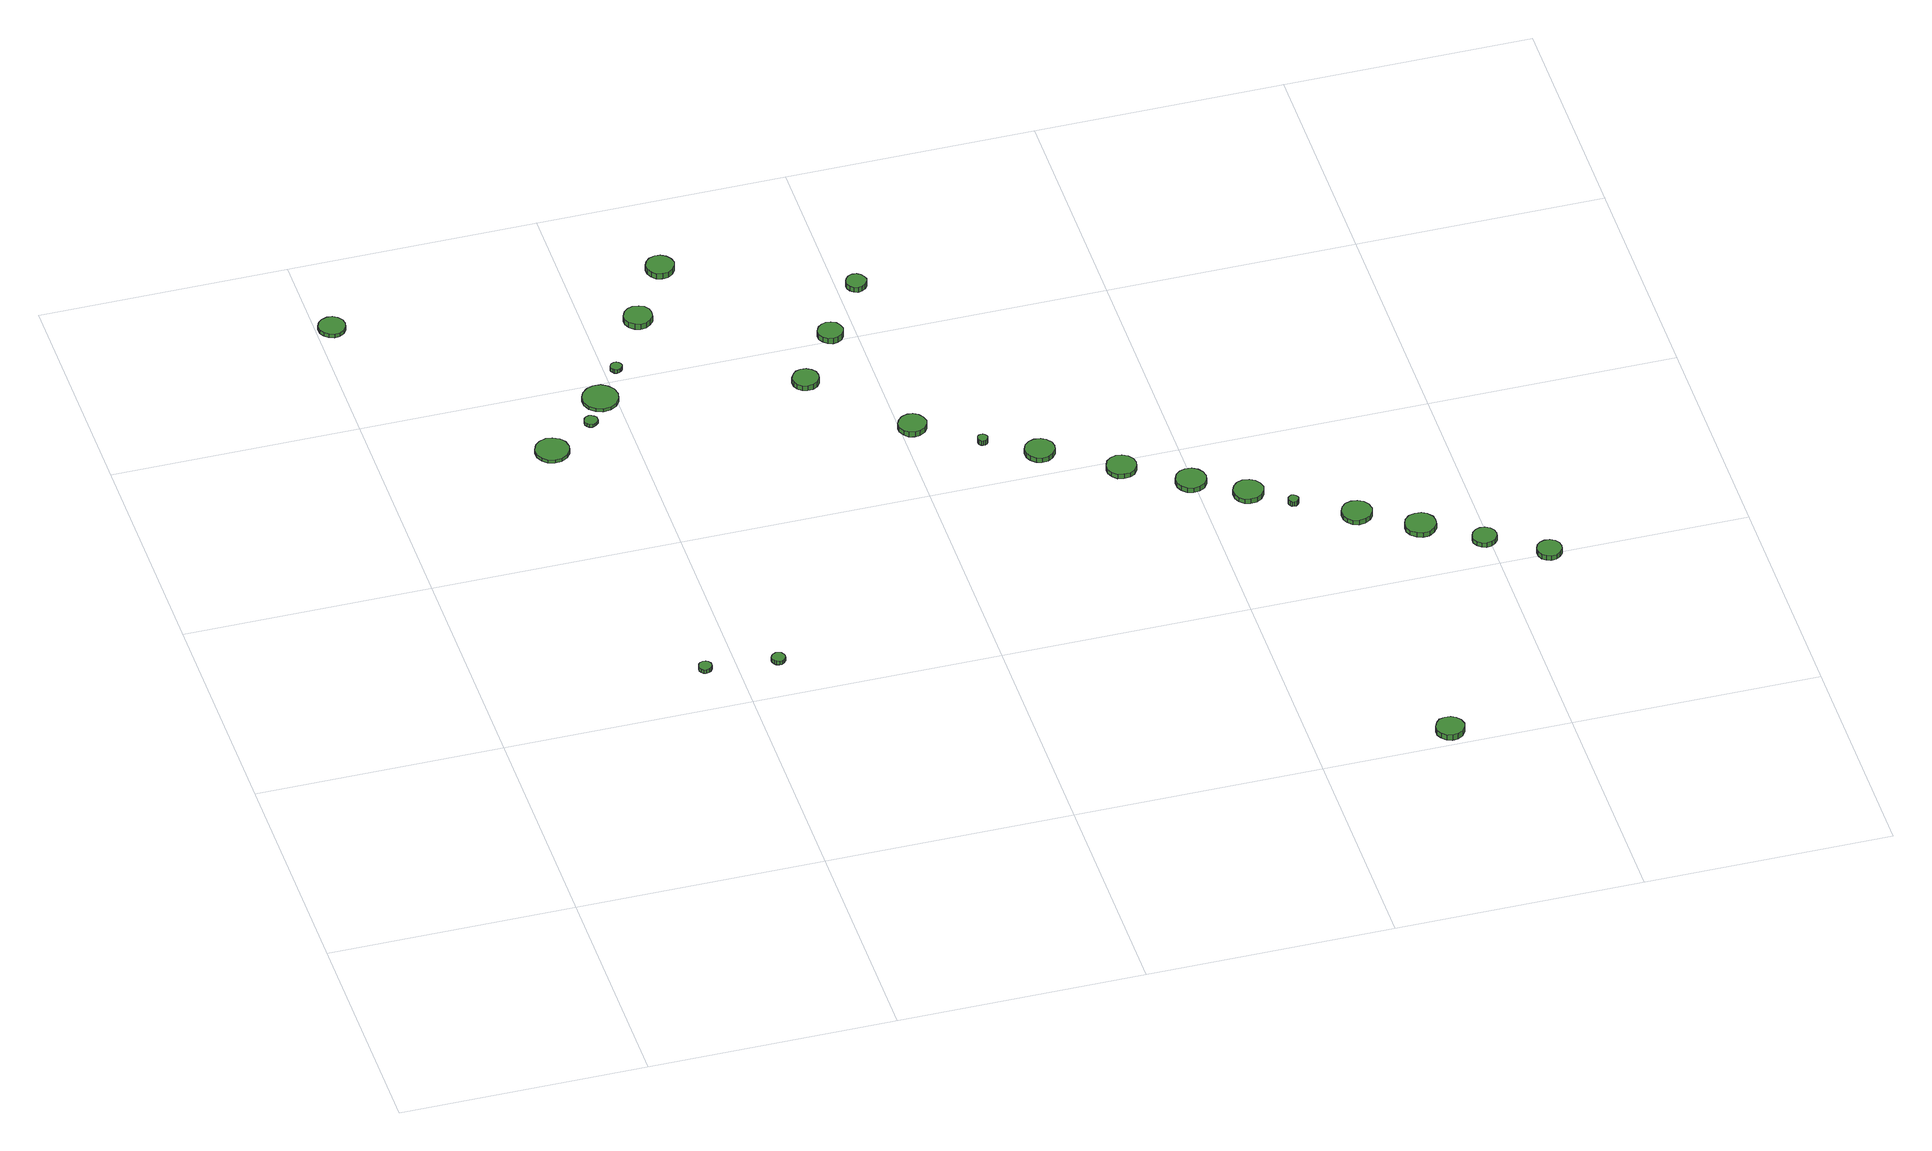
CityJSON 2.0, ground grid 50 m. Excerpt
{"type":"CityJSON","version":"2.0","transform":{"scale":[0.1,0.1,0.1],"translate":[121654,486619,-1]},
"CityObjects":{
"tree1":{"type":"SolitaryVegetationObject","attributes":{"function":"something"},"geometry":[{"type":"MultiSurface","lod":"1","boundaries":[[[0,1,2,3,4,5,6,7,8,9,10,11,12,13,14]],[[15,16,17,18,19,20,21,22,23,24,25,26,27,28,29]],[[0,29,28,1]],[[1,28,27,2]],[[2,27,26,3]],[[3,26,25,4]],[[4,25,24,5]],[[5,24,23,6]],[[6,23,22,7]],[[7,22,21,8]],[[8,21,20,9]],[[9,20,19,10]],[[10,19,18,11]],[[11,18,17,12]],[[12,17,16,13]],[[13,16,15,14]],[[14,15,29,0]]]}]},
"tree2":{"type":"SolitaryVegetationObject","attributes":{"function":"something"},"geometry":[{"type":"MultiSurface","lod":"1","boundaries":[[[30,31,32,33,34,35,36,37,38,39,40,41,42,43,44]],[[45,46,47,48,49,50,51,52,53,54,55,56,57,58,59]],[[30,59,58,31]],[[31,58,57,32]],[[32,57,56,33]],[[33,56,55,34]],[[34,55,54,35]],[[35,54,53,36]],[[36,53,52,37]],[[37,52,51,38]],[[38,51,50,39]],[[39,50,49,40]],[[40,49,48,41]],[[41,48,47,42]],[[42,47,46,43]],[[43,46,45,44]],[[44,45,59,30]]]}]},
"tree3":{"type":"SolitaryVegetationObject","attributes":{"function":"something"},"geometry":[{"type":"MultiSurface","lod":"1","boundaries":[[[60,61,62,63,64,65,66,67,68,69,70,71,72,73,74]],[[75,76,77,78,79,80,81,82,83,84,85,86,87,88,89]],[[60,89,88,61]],[[61,88,87,62]],[[62,87,86,63]],[[63,86,85,64]],[[64,85,84,65]],[[65,84,83,66]],[[66,83,82,67]],[[67,82,81,68]],[[68,81,80,69]],[[69,80,79,70]],[[70,79,78,71]],[[71,78,77,72]],[[72,77,76,73]],[[73,76,75,74]],[[74,75,89,60]]]}]},
"tree4":{"type":"SolitaryVegetationObject","attributes":{"function":"something"},"geometry":[{"type":"MultiSurface","lod":"1","boundaries":[[[90,91,92,93,94,95,96,97,98,99,100,101,102,103,104]],[[105,106,107,108,109,110,111,112,113,114,115,116,117,118,119]],[[90,119,118,91]],[[91,118,117,92]],[[92,117,116,93]],[[93,116,115,94]],[[94,115,114,95]],[[95,114,113,96]],[[96,113,112,97]],[[97,112,111,98]],[[98,111,110,99]],[[99,110,109,100]],[[100,109,108,101]],[[101,108,107,102]],[[102,107,106,103]],[[103,106,105,104]],[[104,105,119,90]]]}]},
"tree5":{"type":"SolitaryVegetationObject","attributes":{"function":"something"},"geometry":[{"type":"MultiSurface","lod":"1","boundaries":[[[120,121,122,123,124,125,126,127,128,129,130,131,132,133,134]],[[135,136,137,138,139,140,141,142,143,144,145,146,147,148,149]],[[120,149,148,121]],[[121,148,147,122]],[[122,147,146,123]],[[123,146,145,124]],[[124,145,144,125]],[[125,144,143,126]],[[126,143,142,127]],[[127,142,141,128]],[[128,141,140,129]],[[129,140,139,130]],[[130,139,138,131]],[[131,138,137,132]],[[132,137,136,133]],[[133,136,135,134]],[[134,135,149,120]]]}]},
"tree6":{"type":"SolitaryVegetationObject","attributes":{"function":"something"},"geometry":[{"type":"MultiSurface","lod":"1","boundaries":[[[150,151,152,153,154,155,156,157,158,159,160,161,162,163,164]],[[165,166,167,168,169,170,171,172,173,174,175,176,177,178,179]],[[150,179,178,151]],[[151,178,177,152]],[[152,177,176,153]],[[153,176,175,154]],[[154,175,174,155]],[[155,174,173,156]],[[156,173,172,157]],[[157,172,171,158]],[[158,171,170,159]],[[159,170,169,160]],[[160,169,168,161]],[[161,168,167,162]],[[162,167,166,163]],[[163,166,165,164]],[[164,165,179,150]]]}]},
"tree7":{"type":"SolitaryVegetationObject","attributes":{"function":"something"},"geometry":[{"type":"MultiSurface","lod":"1","boundaries":[[[180,181,182,183,184,185,186,187,188,189,190,191,192,193,194]],[[195,196,197,198,199,200,201,202,203,204,205,206,207,208,209]],[[180,209,208,181]],[[181,208,207,182]],[[182,207,206,183]],[[183,206,205,184]],[[184,205,204,185]],[[185,204,203,186]],[[186,203,202,187]],[[187,202,201,188]],[[188,201,200,189]],[[189,200,199,190]],[[190,199,198,191]],[[191,198,197,192]],[[192,197,196,193]],[[193,196,195,194]],[[194,195,209,180]]]}]},
"tree8":{"type":"SolitaryVegetationObject","attributes":{"function":"something"},"geometry":[{"type":"MultiSurface","lod":"1","boundaries":[[[210,211,212,213,214,215,216,217,218,219,220,221,222,223,224]],[[225,226,227,228,229,230,231,232,233,234,235,236,237,238,239]],[[210,239,238,211]],[[211,238,237,212]],[[212,237,236,213]],[[213,236,235,214]],[[214,235,234,215]],[[215,234,233,216]],[[216,233,232,217]],[[217,232,231,218]],[[218,231,230,219]],[[219,230,229,220]],[[220,229,228,221]],[[221,228,227,222]],[[222,227,226,223]],[[223,226,225,224]],[[224,225,239,210]]]}]},
"tree9":{"type":"SolitaryVegetationObject","attributes":{"function":"something"},"geometry":[{"type":"MultiSurface","lod":"1","boundaries":[[[240,241,242,243,244,245,246,247,248,249,250,251,252,253,254]],[[255,256,257,258,259,260,261,262,263,264,265,266,267,268,269]],[[240,269,268,241]],[[241,268,267,242]],[[242,267,266,243]],[[243,266,265,244]],[[244,265,264,245]],[[245,264,263,246]],[[246,263,262,247]],[[247,262,261,248]],[[248,261,260,249]],[[249,260,259,250]],[[250,259,258,251]],[[251,258,257,252]],[[252,257,256,253]],[[253,256,255,254]],[[254,255,269,240]]]}]},
"tree10":{"type":"SolitaryVegetationObject","attributes":{"function":"something"},"geometry":[{"type":"MultiSurface","lod":"1","boundaries":[[[270,271,272,273,274,275,276,277,278,279,280,281,282,283,284]],[[285,286,287,288,289,290,291,292,293,294,295,296,297,298,299]],[[270,299,298,271]],[[271,298,297,272]],[[272,297,296,273]],[[273,296,295,274]],[[274,295,294,275]],[[275,294,293,276]],[[276,293,292,277]],[[277,292,291,278]],[[278,291,290,279]],[[279,290,289,280]],[[280,289,288,281]],[[281,288,287,282]],[[282,287,286,283]],[[283,286,285,284]],[[284,285,299,270]]]}]},
"tree11":{"type":"SolitaryVegetationObject","attributes":{"function":"something"},"geometry":[{"type":"MultiSurface","lod":"1","boundaries":[[[300,301,302,303,304,305,306,307,308,309,310,311,312,313,314]],[[315,316,317,318,319,320,321,322,323,324,325,326,327,328,329]],[[300,329,328,301]],[[301,328,327,302]],[[302,327,326,303]],[[303,326,325,304]],[[304,325,324,305]],[[305,324,323,306]],[[306,323,322,307]],[[307,322,321,308]],[[308,321,320,309]],[[309,320,319,310]],[[310,319,318,311]],[[311,318,317,312]],[[312,317,316,313]],[[313,316,315,314]],[[314,315,329,300]]]}]},
"tree12":{"type":"SolitaryVegetationObject","attributes":{"function":"something"},"geometry":[{"type":"MultiSurface","lod":"1","boundaries":[[[330,331,332,333,334,335,336,337,338,339,340,341,342,343,344]],[[345,346,347,348,349,350,351,352,353,354,355,356,357,358,359]],[[330,359,358,331]],[[331,358,357,332]],[[332,357,356,333]],[[333,356,355,334]],[[334,355,354,335]],[[335,354,353,336]],[[336,353,352,337]],[[337,352,351,338]],[[338,351,350,339]],[[339,350,349,340]],[[340,349,348,341]],[[341,348,347,342]],[[342,347,346,343]],[[343,346,345,344]],[[344,345,359,330]]]}]},
"tree13":{"type":"SolitaryVegetationObject","attributes":{"function":"something"},"geometry":[{"type":"MultiSurface","lod":"1","boundaries":[[[360,361,362,363,364,365,366,367,368,369,370,371,372,373,374]],[[375,376,377,378,379,380,381,382,383,384,385,386,387,388,389]],[[360,389,388,361]],[[361,388,387,362]],[[362,387,386,363]],[[363,386,385,364]],[[364,385,384,365]],[[365,384,383,366]],[[366,383,382,367]],[[367,382,381,368]],[[368,381,380,369]],[[369,380,379,370]],[[370,379,378,371]],[[371,378,377,372]],[[372,377,376,373]],[[373,376,375,374]],[[374,375,389,360]]]}]},
"tree14":{"type":"SolitaryVegetationObject","attributes":{"function":"something"},"geometry":[{"type":"MultiSurface","lod":"1","boundaries":[[[390,391,392,393,394,395,396,397,398,399,400,401,402,403,404]],[[405,406,407,408,409,410,411,412,413,414,415,416,417,418,419]],[[390,419,418,391]],[[391,418,417,392]],[[392,417,416,393]],[[393,416,415,394]],[[394,415,414,395]],[[395,414,413,396]],[[396,413,412,397]],[[397,412,411,398]],[[398,411,410,399]],[[399,410,409,400]],[[400,409,408,401]],[[401,408,407,402]],[[402,407,406,403]],[[403,406,405,404]],[[404,405,419,390]]]}]},
"tree15":{"type":"SolitaryVegetationObject","attributes":{"function":"something"},"geometry":[{"type":"MultiSurface","lod":"1","boundaries":[[[420,421,422,423,424,425,426,427,428,429,430,431,432,433,434]],[[435,436,437,438,439,440,441,442,443,444,445,446,447,448,449]],[[420,449,448,421]],[[421,448,447,422]],[[422,447,446,423]],[[423,446,445,424]],[[424,445,444,425]],[[425,444,443,426]],[[426,443,442,427]],[[427,442,441,428]],[[428,441,440,429]],[[429,440,439,430]],[[430,439,438,431]],[[431,438,437,432]],[[432,437,436,433]],[[433,436,435,434]],[[434,435,449,420]]]}]},
"tree16":{"type":"SolitaryVegetationObject","attributes":{"function":"something"},"geometry":[{"type":"MultiSurface","lod":"1","boundaries":[[[450,451,452,453,454,455,456,457,458,459,460,461,462,463,464]],[[465,466,467,468,469,470,471,472,473,474,475,476,477,478,479]],[[450,479,478,451]],[[451,478,477,452]],[[452,477,476,453]],[[453,476,475,454]],[[454,475,474,455]],[[455,474,473,456]],[[456,473,472,457]],[[457,472,471,458]],[[458,471,470,459]],[[459,470,469,460]],[[460,469,468,461]],[[461,468,467,462]],[[462,467,466,463]],[[463,466,465,464]],[[464,465,479,450]]]}]},
"tree17":{"type":"SolitaryVegetationObject","attributes":{"function":"something"},"geometry":[{"type":"MultiSurface","lod":"1","boundaries":[[[480,481,482,483,484,485,486,487,488,489,490,491,492,493,494]],[[495,496,497,498,499,500,501,502,503,504,505,506,507,508,509]],[[480,509,508,481]],[[481,508,507,482]],[[482,507,506,483]],[[483,506,505,484]],[[484,505,504,485]],[[485,504,503,486]],[[486,503,502,487]],[[487,502,501,488]],[[488,501,500,489]],[[489,500,499,490]],[[490,499,498,491]],[[491,498,497,492]],[[492,497,496,493]],[[493,496,495,494]],[[494,495,509,480]]]}]},
"tree18":{"type":"SolitaryVegetationObject","attributes":{"function":"something"},"geometry":[{"type":"MultiSurface","lod":"1","boundaries":[[[510,511,512,513,514,515,516,517,518,519,520,521,522,523,524]],[[525,526,527,528,529,530,531,532,533,534,535,536,537,538,539]],[[510,539,538,511]],[[511,538,537,512]],[[512,537,536,513]],[[513,536,535,514]],[[514,535,534,515]],[[515,534,533,516]],[[516,533,532,517]],[[517,532,531,518]],[[518,531,530,519]],[[519,530,529,520]],[[520,529,528,521]],[[521,528,527,522]],[[522,527,526,523]],[[523,526,525,524]],[[524,525,539,510]]]}]},
"tree19":{"type":"SolitaryVegetationObject","attributes":{"function":"something"},"geometry":[{"type":"MultiSurface","lod":"1","boundaries":[[[540,541,542,543,544,545,546,547,548,549,550,551,552,553,554]],[[555,556,557,558,559,560,561,562,563,564,565,566,567,568,569]],[[540,569,568,541]],[[541,568,567,542]],[[542,567,566,543]],[[543,566,565,544]],[[544,565,564,545]],[[545,564,563,546]],[[546,563,562,547]],[[547,562,561,548]],[[548,561,560,549]],[[549,560,559,550]],[[550,559,558,551]],[[551,558,557,552]],[[552,557,556,553]],[[553,556,555,554]],[[554,555,569,540]]]}]},
"tree20":{"type":"SolitaryVegetationObject","attributes":{"function":"something"},"geometry":[{"type":"MultiSurface","lod":"1","boundaries":[[[570,571,572,573,574,575,576,577,578,579,580,581,582,583,584]],[[585,586,587,588,589,590,591,592,593,594,595,596,597,598,599]],[[570,599,598,571]],[[571,598,597,572]],[[572,597,596,573]],[[573,596,595,574]],[[574,595,594,575]],[[575,594,593,576]],[[576,593,592,577]],[[577,592,591,578]],[[578,591,590,579]],[[579,590,589,580]],[[580,589,588,581]],[[581,588,587,582]],[[582,587,586,583]],[[583,586,585,584]],[[584,585,599,570]]]}]},
"tree21":{"type":"SolitaryVegetationObject","attributes":{"function":"something"},"geometry":[{"type":"MultiSurface","lod":"1","boundaries":[[[600,601,602,603,604,605,606,607,608,609,610,611,612,613,614]],[[615,616,617,618,619,620,621,622,623,624,625,626,627,628,629]],[[600,629,628,601]],[[601,628,627,602]],[[602,627,626,603]],[[603,626,625,604]],[[604,625,624,605]],[[605,624,623,606]],[[606,623,622,607]],[[607,622,621,608]],[[608,621,620,609]],[[609,620,619,610]],[[610,619,618,611]],[[611,618,617,612]],[[612,617,616,613]],[[613,616,615,614]],[[614,615,629,600]]]}]},
"tree22":{"type":"SolitaryVegetationObject","attributes":{"function":"something"},"geometry":[{"type":"MultiSurface","lod":"1","boundaries":[[[630,631,632,633,634,635,636,637,638,639,640,641,642,643,644]],[[645,646,647,648,649,650,651,652,653,654,655,656,657,658,659]],[[630,659,658,631]],[[631,658,657,632]],[[632,657,656,633]],[[633,656,655,634]],[[634,655,654,635]],[[635,654,653,636]],[[636,653,652,637]],[[637,652,651,638]],[[638,651,650,639]],[[639,650,649,640]],[[640,649,648,641]],[[641,648,647,642]],[[642,647,646,643]],[[643,646,645,644]],[[644,645,659,630]]]}]},
"tree23":{"type":"SolitaryVegetationObject","attributes":{"function":"something"},"geometry":[{"type":"MultiSurface","lod":"1","boundaries":[[[660,661,662,663,664,665,666,667,668,669,670,671,672,673,674]],[[675,676,677,678,679,680,681,682,683,684,685,686,687,688,689]],[[660,689,688,661]],[[661,688,687,662]],[[662,687,686,663]],[[663,686,685,664]],[[664,685,684,665]],[[665,684,683,666]],[[666,683,682,667]],[[667,682,681,668]],[[668,681,680,669]],[[669,680,679,670]],[[670,679,678,671]],[[671,678,677,672]],[[672,677,676,673]],[[673,676,675,674]],[[674,675,689,660]]]}]},
"tree24":{"type":"SolitaryVegetationObject","attributes":{"function":"something"},"geometry":[{"type":"MultiSurface","lod":"1","boundaries":[[[690,691,692,693,694,695,696,697,698,699,700,701,702,703,704]],[[705,706,707,708,709,710,711,712,713,714,715,716,717,718,719]],[[690,719,718,691]],[[691,718,717,692]],[[692,717,716,693]],[[693,716,715,694]],[[694,715,714,695]],[[695,714,713,696]],[[696,713,712,697]],[[697,712,711,698]],[[698,711,710,699]],[[699,710,709,700]],[[700,709,708,701]],[[701,708,707,702]],[[702,707,706,703]],[[703,706,705,704]],[[704,705,719,690]]]}]}
},
"vertices":[
[58,1802,17],[56,1813,17],[49,1822,17],[40,1828,17],[29,1829,17],[18,1825,17],[10,1818,17],[5,1808,17],[5,1796,17],[10,1786,17],[18,1779,17],[29,1775,17],[40,1777,17],[49,1782,17],[56,1791,17],[56,1791,8],[49,1782,8],[40,1777,8],[29,1775,8],[18,1779,8],[10,1786,8],[5,1796,8],[5,1808,8],[10,1818,8],[18,1825,8],[29,1829,8],[40,1828,8],[49,1822,8],[56,1813,8],[58,1802,8],
[452,619,17],[451,624,17],[448,629,17],[443,632,17],[437,632,17],[432,630,17],[428,627,17],[426,622,17],[426,616,17],[428,611,17],[432,607,17],[437,605,17],[443,606,17],[448,609,17],[451,613,17],[451,613,8],[448,609,8],[443,606,8],[437,605,8],[432,607,8],[428,611,8],[426,616,8],[426,622,8],[428,627,8],[432,630,8],[437,632,8],[443,632,8],[448,629,8],[451,624,8],[452,619,8],
[370,1327,17],[367,1341,17],[359,1352,17],[346,1359,17],[333,1361,17],[319,1356,17],[309,1347,17],[303,1334,17],[303,1320,17],[309,1307,17],[319,1298,17],[333,1294,17],[346,1295,17],[359,1302,17],[367,1313,17],[367,1313,9],[359,1302,9],[346,1295,9],[333,1294,9],[319,1298,9],[309,1307,9],[303,1320,9],[303,1334,9],[309,1347,9],[319,1356,9],[333,1361,9],[346,1359,9],[359,1352,9],[367,1341,9],[370,1327,9],
[595,604,17],[594,610,17],[590,615,17],[585,617,17],[580,618,17],[574,616,17],[570,612,17],[568,607,17],[568,602,17],[570,596,17],[574,593,17],[580,591,17],[585,591,17],[590,594,17],[594,599,17],[594,599,8],[590,594,8],[585,591,8],[580,591,8],[574,593,8],[570,596,8],[568,602,8],[568,607,8],[570,612,8],[574,616,8],[580,618,8],[585,617,8],[590,615,8],[594,610,8],[595,604,8],
[447,1392,15],[446,1398,15],[442,1402,15],[437,1405,15],[432,1406,15],[426,1404,15],[422,1400,15],[420,1395,15],[420,1389,15],[422,1384,15],[426,1380,15],[432,1378,15],[437,1379,15],[442,1382,15],[446,1387,15],[446,1387,8],[442,1382,8],[437,1379,8],[432,1378,8],[426,1380,8],[422,1384,8],[420,1389,8],[420,1395,8],[422,1400,8],[426,1404,8],[432,1406,8],[437,1405,8],[442,1402,8],[446,1398,8],[447,1392,8],
[505,1453,16],[502,1468,16],[493,1480,16],[480,1488,16],[465,1489,16],[451,1484,16],[440,1474,16],[434,1461,16],[434,1446,16],[440,1432,16],[451,1422,16],[465,1417,16],[480,1419,16],[493,1426,16],[502,1438,16],[502,1438,8],[493,1426,8],[480,1419,8],[465,1417,8],[451,1422,8],[440,1432,8],[434,1446,8],[434,1461,8],[440,1474,8],[451,1484,8],[465,1489,8],[480,1488,8],[493,1480,8],[502,1468,8],[505,1453,8],
[536,1533,17],[535,1538,17],[532,1541,17],[528,1544,17],[523,1544,17],[518,1543,17],[515,1540,17],[513,1535,17],[513,1530,17],[515,1526,17],[518,1523,17],[523,1521,17],[528,1522,17],[532,1524,17],[535,1528,17],[535,1528,8],[532,1524,8],[528,1522,8],[523,1521,8],[518,1523,8],[515,1526,8],[513,1530,8],[513,1535,8],[515,1540,8],[518,1543,8],[523,1544,8],[528,1544,8],[532,1541,8],[535,1538,8],[536,1533,8],
[634,1664,21],[632,1675,21],[625,1685,21],[615,1690,21],[603,1692,21],[592,1688,21],[583,1680,21],[578,1669,21],[578,1658,21],[583,1647,21],[592,1639,21],[603,1635,21],[615,1637,21],[625,1643,21],[632,1652,21],[632,1652,8],[625,1643,8],[615,1637,8],[603,1635,8],[592,1639,8],[583,1647,8],[578,1658,8],[578,1669,8],[583,1680,8],[592,1688,8],[603,1692,8],[615,1690,8],[625,1685,8],[632,1675,8],[634,1664,8],
[715,1790,28],[712,1801,28],[705,1811,28],[695,1817,28],[684,1818,28],[672,1814,28],[664,1806,28],[659,1796,28],[659,1784,28],[664,1773,28],[672,1765,28],[684,1762,28],[695,1763,28],[705,1769,28],[712,1778,28],[712,1778,15],[705,1769,15],[695,1763,15],[684,1762,15],[672,1765,15],[664,1773,15],[659,1784,15],[659,1796,15],[664,1806,15],[672,1814,15],[684,1818,15],[695,1817,15],[705,1811,15],[712,1801,15],[715,1790,15],
[891,1396,19],[889,1407,19],[883,1415,19],[873,1421,19],[862,1422,19],[852,1419,19],[844,1411,19],[839,1401,19],[839,1390,19],[844,1380,19],[852,1373,19],[862,1370,19],[873,1371,19],[883,1376,19],[889,1385,19],[889,1385,7],[883,1376,7],[873,1371,7],[862,1370,7],[852,1373,7],[844,1380,7],[839,1390,7],[839,1401,7],[844,1411,7],[852,1419,7],[862,1422,7],[873,1421,7],[883,1415,7],[889,1407,7],[891,1396,7],
[1053,1207,19],[1050,1218,19],[1043,1228,19],[1033,1234,19],[1022,1235,19],[1010,1231,19],[1002,1223,19],[997,1213,19],[997,1201,19],[1002,1190,19],[1010,1182,19],[1022,1179,19],[1033,1180,19],[1043,1186,19],[1050,1195,19],[1050,1195,7],[1043,1186,7],[1033,1180,7],[1022,1179,7],[1010,1182,7],[1002,1190,7],[997,1201,7],[997,1213,7],[1002,1223,7],[1010,1231,7],[1022,1235,7],[1033,1234,7],[1043,1228,7],[1050,1218,7],[1053,1207,7],
[976,1518,20],[973,1528,20],[967,1537,20],[958,1542,20],[948,1543,20],[938,1540,20],[930,1533,20],[925,1523,20],[925,1512,20],[930,1503,20],[938,1496,20],[948,1492,20],[958,1494,20],[967,1499,20],[973,1507,20],[973,1507,7],[967,1499,7],[958,1494,7],[948,1492,7],[938,1496,7],[930,1503,7],[925,1512,7],[925,1523,7],[930,1533,7],[938,1540,7],[948,1543,7],[958,1542,7],[967,1537,7],[973,1528,7],[976,1518,7],
[1153,1127,19],[1152,1131,19],[1149,1135,19],[1146,1137,19],[1141,1137,19],[1137,1136,19],[1134,1133,19],[1133,1129,19],[1133,1125,19],[1134,1121,19],[1137,1118,19],[1141,1117,19],[1146,1117,19],[1149,1119,19],[1152,1123,19],[1152,1123,8],[1149,1119,8],[1146,1117,8],[1141,1117,8],[1137,1118,8],[1134,1121,8],[1133,1125,8],[1133,1129,8],[1134,1133,8],[1137,1136,8],[1141,1137,8],[1146,1137,8],[1149,1135,8],[1152,1131,8],[1153,1127,8],
[1059,1644,23],[1057,1652,23],[1052,1659,23],[1045,1664,23],[1036,1665,23],[1028,1662,23],[1022,1656,23],[1018,1648,23],[1018,1640,23],[1022,1632,23],[1028,1626,23],[1036,1623,23],[1045,1624,23],[1052,1629,23],[1057,1636,23],[1057,1636,11],[1052,1629,11],[1045,1624,11],[1036,1623,11],[1028,1626,11],[1022,1632,11],[1018,1640,11],[1018,1648,11],[1022,1656,11],[1028,1662,11],[1036,1665,11],[1045,1664,11],[1052,1659,11],[1057,1652,11],[1059,1644,11],
[1269,1065,19],[1267,1077,19],[1259,1087,19],[1249,1093,19],[1236,1095,19],[1225,1091,19],[1215,1083,19],[1210,1071,19],[1210,1059,19],[1215,1048,19],[1225,1039,19],[1236,1035,19],[1249,1037,19],[1259,1043,19],[1267,1053,19],[1267,1053,8],[1259,1043,8],[1249,1037,8],[1236,1035,8],[1225,1039,8],[1215,1048,8],[1210,1059,8],[1210,1071,8],[1215,1083,8],[1225,1091,8],[1236,1095,8],[1249,1093,8],[1259,1087,8],[1267,1077,8],[1269,1065,8],
[1407,974,19],[1404,986,19],[1397,996,19],[1386,1002,19],[1374,1004,19],[1362,1000,19],[1353,992,19],[1348,980,19],[1348,968,19],[1353,957,19],[1362,948,19],[1374,945,19],[1386,946,19],[1397,952,19],[1404,962,19],[1404,962,8],[1397,952,8],[1386,946,8],[1374,945,8],[1362,948,8],[1353,957,8],[1348,968,8],[1348,980,8],[1353,992,8],[1362,1000,8],[1374,1004,8],[1386,1002,8],[1397,996,8],[1404,986,8],[1407,974,8],
[1525,898,19],[1522,910,19],[1515,920,19],[1504,927,19],[1491,928,19],[1479,924,19],[1470,916,19],[1465,904,19],[1465,891,19],[1470,880,19],[1479,871,19],[1491,867,19],[1504,869,19],[1515,875,19],[1522,885,19],[1522,885,8],[1515,875,8],[1504,869,8],[1491,867,8],[1479,871,8],[1470,880,8],[1465,891,8],[1465,904,8],[1470,916,8],[1479,924,8],[1491,928,8],[1504,927,8],[1515,920,8],[1522,910,8],[1525,898,8],
[1793,32,28],[1790,44,28],[1783,53,28],[1773,59,28],[1761,60,28],[1750,57,28],[1742,49,28],[1737,38,28],[1737,26,28],[1742,16,28],[1750,8,28],[1761,4,28],[1773,5,28],[1783,11,28],[1790,21,28],[1790,21,15],[1783,11,15],[1773,5,15],[1761,4,15],[1750,8,15],[1742,16,15],[1737,26,15],[1737,38,15],[1742,49,15],[1750,57,15],[1761,60,15],[1773,59,15],[1783,53,15],[1790,44,15],[1793,32,15],
[1622,835,19],[1619,847,19],[1612,857,19],[1601,863,19],[1588,865,19],[1576,861,19],[1567,852,19],[1562,841,19],[1562,828,19],[1567,817,19],[1576,808,19],[1588,805,19],[1601,806,19],[1612,812,19],[1619,822,19],[1619,822,8],[1612,812,8],[1601,806,8],[1588,805,8],[1576,808,8],[1567,817,8],[1562,828,8],[1562,841,8],[1567,852,8],[1576,861,8],[1588,865,8],[1601,863,8],[1612,857,8],[1619,847,8],[1622,835,8],
[1678,784,19],[1677,788,19],[1674,792,19],[1671,794,19],[1666,795,19],[1662,793,19],[1659,790,19],[1657,786,19],[1657,782,19],[1659,778,19],[1662,775,19],[1666,774,19],[1671,774,19],[1674,776,19],[1677,780,19],[1677,780,8],[1674,776,8],[1671,774,8],[1666,774,8],[1662,775,8],[1659,778,8],[1657,782,8],[1657,786,8],[1659,790,8],[1662,793,8],[1666,795,8],[1671,794,8],[1674,792,8],[1677,788,8],[1678,784,8],
[1805,715,19],[1802,728,19],[1795,738,19],[1784,744,19],[1771,746,19],[1759,742,19],[1750,733,19],[1745,722,19],[1745,709,19],[1750,698,19],[1759,689,19],[1771,685,19],[1784,687,19],[1795,693,19],[1802,703,19],[1802,703,8],[1795,693,8],[1784,687,8],[1771,685,8],[1759,689,8],[1750,698,8],[1745,709,8],[1745,722,8],[1750,733,8],[1759,742,8],[1771,746,8],[1784,744,8],[1795,738,8],[1802,728,8],[1805,715,8],
[1913,646,19],[1911,658,19],[1903,669,19],[1892,675,19],[1879,676,19],[1867,673,19],[1857,664,19],[1852,652,19],[1852,639,19],[1857,628,19],[1867,619,19],[1879,615,19],[1892,616,19],[1903,623,19],[1911,633,19],[1911,633,8],[1903,623,8],[1892,616,8],[1879,615,8],[1867,619,8],[1857,628,8],[1852,639,8],[1852,652,8],[1857,664,8],[1867,673,8],[1879,676,8],[1892,675,8],[1903,669,8],[1911,658,8],[1913,646,8],
[2015,576,19],[2013,586,19],[2007,594,19],[1998,599,19],[1988,600,19],[1979,597,19],[1971,590,19],[1967,581,19],[1967,571,19],[1971,562,19],[1979,555,19],[1988,552,19],[1998,553,19],[2007,558,19],[2013,566,19],[2013,566,8],[2007,558,8],[1998,553,8],[1988,552,8],[1979,555,8],[1971,562,8],[1967,571,8],[1967,581,8],[1971,590,8],[1979,597,8],[1988,600,8],[1998,599,8],[2007,594,8],[2013,586,8],[2015,576,8],
[2125,504,19],[2123,514,19],[2117,523,19],[2108,528,19],[2097,529,19],[2088,526,19],[2080,519,19],[2076,509,19],[2076,499,19],[2080,489,19],[2088,483,19],[2097,479,19],[2108,480,19],[2117,486,19],[2123,494,19],[2123,494,8],[2117,486,8],[2108,480,8],[2097,479,8],[2088,483,8],[2080,489,8],[2076,499,8],[2076,509,8],[2080,519,8],[2088,526,8],[2097,529,8],[2108,528,8],[2117,523,8],[2123,514,8],[2125,504,8]
]}
